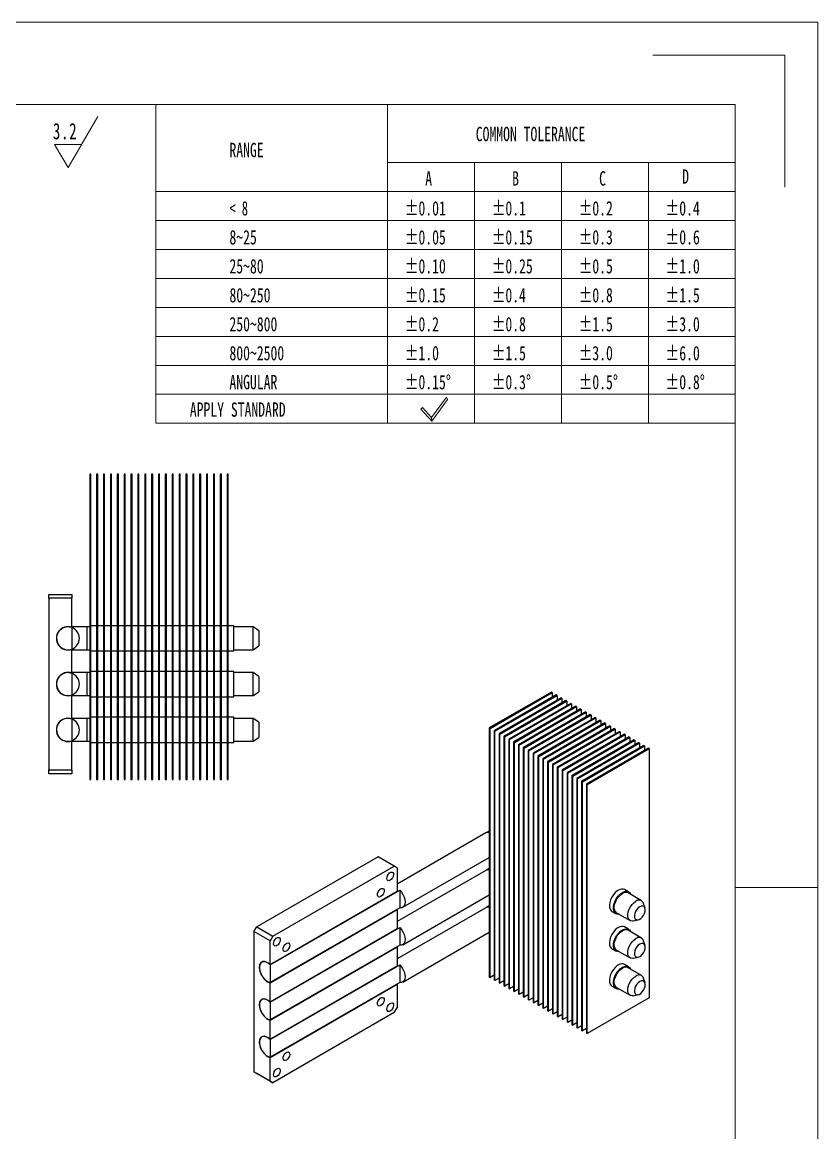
# Model space of a CAD drawing. Header units: millimetres. Extents: x 1360 to 2002, y 432 to 886.
# Drawn here: x 1793.5 to 2001.9, y 595 to 886.1 of the extents above; entities that cross this region are included whole.
import ezdxf

# ---------------------------------------------------------------- set-up
doc = ezdxf.new("R2010")
doc.units = ezdxf.units.MM
doc.layers.get('0').update_dxf_attribs({"lineweight": 18})
doc.layers.add('尺寸线层', color=3, linetype='Continuous', lineweight=18)
doc.styles.add('SLDTEXTSTYLE4', font='', dxfattribs={"width": 0.7})
doc.styles.add('SLDTEXTSTYLE5', font='', dxfattribs={"width": 0.633333})
doc.styles.add('标准', font='', dxfattribs={"width": 0.667})
doc.styles.get('SLDTEXTSTYLE4').set_extended_font_data('宋体')
doc.styles.get('SLDTEXTSTYLE5').set_extended_font_data('宋体')
doc.styles.get('标准').set_extended_font_data('宋体')

# ---------------------------------------------------------------- blocks, each defined once
blk = doc.blocks.new('*X19')
at = {"layer": '尺寸线层', "color": 0, "linetype": 'Continuous'}
for p, q in [((0, 0), (7.76, 13.44)), ((0, 0), (-3.53, 6.11)), ((-3.53, 6.11), (3.53, 6.11))]:
    blk.add_line(p, q, dxfattribs=at)
at = {"layer": '尺寸线层', "color": 0, "insert": (2.42, 9.53), "char_height": 4.277, "width": 9.4096, "attachment_point": 6, "line_spacing_factor": 1.15057, "style": '标准'}
blk.add_mtext('\\T1.1;3.2', dxfattribs=at)

msp = doc.modelspace()

# ---------------------------------------------------------------- linework, layer by layer
at = {"color": 7, "linetype": 'Continuous'}
for p, q in [((1360.265, 886.111), (2001.948, 886.111)), ((2001.948, 432.396), (2001.948, 886.111)), ((1958.737, 877.469), (1993.306, 877.469)), ((1993.306, 842.9), (1993.306, 877.469)), ((1381.871, 864.506), (1980.342, 864.506)), ((1980.342, 454.002), (1980.342, 864.506)), ((1980.342, 659.254), (2001.948, 659.254))]:
    msp.add_line(p, q, dxfattribs=at)
for p, q in [((1828.471, 864.506), (1828.471, 780.976)), ((1889.219, 864.506), (1889.219, 780.976)), ((1889.219, 849.318), (1980.342, 849.318)), ((1912, 849.318), (1912, 780.976)), ((1934.781, 849.318), (1934.781, 780.976)), ((1957.562, 849.318), (1957.562, 780.976)), ((1828.471, 841.725), (1980.342, 841.725)), ((1828.471, 834.131), (1980.342, 834.131)), ((1828.471, 826.538), (1980.342, 826.538)), ((1828.471, 818.944), (1980.342, 818.944)), ((1828.471, 811.351), (1980.342, 811.351)), ((1828.471, 803.757), (1980.342, 803.757)), ((1828.471, 796.163), (1980.342, 796.163)), ((1828.471, 788.57), (1980.342, 788.57)), ((1904.649, 787.786), (1900.74, 782.484)), ((1900.787, 781.524), (1904.956, 787.178)), ((1904.956, 787.178), (1904.649, 787.786)), ((1898.393, 785.091), (1897.941, 784.684)), ((1897.941, 784.684), (1900.787, 781.524)), ((1900.74, 782.484), (1898.393, 785.091)), ((1828.471, 780.976), (1980.342, 780.976)), ((1900.787, 781.524), (1900.74, 782.484)), ((1900.74, 782.484), (1900.787, 781.524))]:
    msp.add_line(p, q)
at = {"color": 7, "linetype": 'Continuous', "lineweight": 25}
for p, q in [((1811.477, 767.598), (1811.177, 767.598)), ((1811.177, 767.598), (1811.177, 687.598)), ((1811.477, 687.598), (1811.477, 767.598)), ((1813.277, 767.598), (1812.977, 767.598)), ((1812.977, 767.598), (1812.977, 687.598)), ((1813.277, 687.598), (1813.277, 767.598)), ((1814.777, 767.598), (1814.777, 687.598)), ((1815.077, 767.598), (1814.777, 767.598)), ((1815.077, 687.598), (1815.077, 767.598)), ((1816.877, 767.598), (1816.577, 767.598)), ((1816.577, 767.598), (1816.577, 687.598)), ((1816.877, 687.598), (1816.877, 767.598)), ((1818.677, 767.598), (1818.377, 767.598)), ((1818.377, 767.598), (1818.377, 687.598)), ((1818.677, 687.598), (1818.677, 767.598)), ((1820.477, 767.598), (1820.177, 767.598)), ((1820.177, 767.598), (1820.177, 687.598)), ((1820.477, 687.598), (1820.477, 767.598)), ((1822.277, 767.598), (1821.977, 767.598)), ((1821.977, 767.598), (1821.977, 687.598)), ((1822.277, 687.598), (1822.277, 767.598)), ((1823.777, 767.598), (1823.777, 687.598)), ((1824.077, 767.598), (1823.777, 767.598)), ((1824.077, 687.598), (1824.077, 767.598)), ((1825.877, 767.598), (1825.577, 767.598)), ((1825.577, 767.598), (1825.577, 687.598)), ((1825.877, 687.598), (1825.877, 767.598)), ((1827.377, 767.598), (1827.377, 687.598)), ((1827.677, 767.598), (1827.377, 767.598)), ((1827.677, 687.598), (1827.677, 767.598)), ((1829.477, 767.598), (1829.177, 767.598)), ((1829.177, 767.598), (1829.177, 687.598)), ((1829.477, 687.598), (1829.477, 767.598)), ((1831.277, 767.598), (1830.977, 767.598)), ((1830.977, 767.598), (1830.977, 687.598)), ((1831.277, 687.598), (1831.277, 767.598)), ((1833.077, 767.598), (1832.777, 767.598)), ((1832.777, 767.598), (1832.777, 687.598)), ((1833.077, 687.598), (1833.077, 767.598)), ((1834.877, 767.598), (1834.577, 767.598)), ((1834.577, 767.598), (1834.577, 687.598)), ((1834.877, 687.598), (1834.877, 767.598)), ((1836.377, 767.598), (1836.377, 687.598)), ((1836.677, 767.598), (1836.377, 767.598)), ((1836.677, 687.598), (1836.677, 767.598)), ((1838.477, 767.598), (1838.177, 767.598)), ((1838.177, 767.598), (1838.177, 687.598)), ((1838.477, 687.598), (1838.477, 767.598)), ((1840.277, 767.598), (1839.977, 767.598)), ((1839.977, 767.598), (1839.977, 687.598)), ((1840.277, 687.598), (1840.277, 767.598)), ((1842.077, 767.598), (1841.777, 767.598)), ((1841.777, 767.598), (1841.777, 687.598)), ((1842.077, 687.598), (1842.077, 767.598)), ((1843.577, 767.598), (1843.577, 687.598)), ((1843.877, 767.598), (1843.577, 767.598)), ((1843.877, 687.598), (1843.877, 767.598)), ((1845.677, 767.598), (1845.377, 767.598)), ((1845.377, 767.598), (1845.377, 687.598)), ((1845.677, 687.598), (1845.677, 767.598)), ((1847.177, 767.598), (1847.177, 687.598)), ((1847.477, 767.598), (1847.177, 767.598)), ((1847.477, 687.598), (1847.477, 767.598)), ((1800.477, 735.098), (1800.477, 736.098)), ((1800.477, 736.098), (1806.477, 736.098)), ((1800.477, 735.098), (1800.477, 690.098)), ((1806.477, 735.098), (1800.477, 735.098)), ((1806.477, 736.098), (1806.477, 735.098)), ((1806.477, 727.479), (1806.477, 735.098)), ((1812.977, 727.898), (1811.477, 727.898)), ((1814.777, 727.898), (1813.277, 727.898)), ((1816.577, 727.898), (1815.077, 727.898)), ((1818.377, 727.898), (1816.877, 727.898)), ((1820.177, 727.898), (1818.677, 727.898)), ((1821.977, 727.898), (1820.477, 727.898)), ((1823.777, 727.898), (1822.277, 727.898)), ((1825.577, 727.898), (1824.077, 727.898)), ((1827.377, 727.898), (1825.877, 727.898)), ((1829.177, 727.898), (1827.677, 727.898)), ((1830.977, 727.898), (1829.477, 727.898)), ((1832.777, 727.898), (1831.277, 727.898)), ((1834.577, 727.898), (1833.077, 727.898)), ((1836.377, 727.898), (1834.877, 727.898)), ((1838.177, 727.898), (1836.677, 727.898)), ((1839.977, 727.898), (1838.477, 727.898)), ((1841.777, 727.898), (1840.277, 727.898)), ((1843.577, 727.898), (1842.077, 727.898)), ((1845.377, 727.898), (1843.877, 727.898)), ((1847.177, 727.898), (1845.677, 727.898)), ((1848.977, 727.898), (1847.477, 727.898)), ((1848.977, 721.298), (1848.977, 727.898)), ((1806.027, 727.598), (1805.477, 727.598)), ((1810.477, 727.598), (1806.477, 727.598)), ((1806.477, 727.426), (1806.477, 721.769)), ((1811.177, 727.598), (1810.477, 727.598)), ((1853.977, 727.598), (1848.977, 727.598)), ((1855.477, 726.598), (1853.977, 727.598)), ((1853.977, 721.598), (1853.977, 727.598)), ((1855.477, 726.598), (1855.477, 722.598)), ((1853.977, 721.598), (1855.477, 722.598)), ((1805.477, 721.598), (1806.027, 721.598)), ((1806.477, 715.479), (1806.477, 721.716)), ((1806.477, 721.598), (1810.477, 721.598)), ((1810.477, 721.598), (1811.177, 721.598)), ((1811.477, 721.298), (1812.977, 721.298)), ((1813.277, 721.298), (1814.777, 721.298)), ((1815.077, 721.298), (1816.577, 721.298)), ((1816.877, 721.298), (1818.377, 721.298)), ((1818.677, 721.298), (1820.177, 721.298)), ((1820.477, 721.298), (1821.977, 721.298)), ((1822.277, 721.298), (1823.777, 721.298)), ((1824.077, 721.298), (1825.577, 721.298)), ((1825.877, 721.298), (1827.377, 721.298)), ((1827.677, 721.298), (1829.177, 721.298)), ((1829.477, 721.298), (1830.977, 721.298)), ((1831.277, 721.298), (1832.777, 721.298)), ((1833.077, 721.298), (1834.577, 721.298)), ((1834.877, 721.298), (1836.377, 721.298)), ((1836.677, 721.298), (1838.177, 721.298)), ((1838.477, 721.298), (1839.977, 721.298)), ((1840.277, 721.298), (1841.777, 721.298)), ((1842.077, 721.298), (1843.577, 721.298)), ((1843.877, 721.298), (1845.377, 721.298)), ((1845.677, 721.298), (1847.177, 721.298)), ((1847.477, 721.298), (1848.977, 721.298)), ((1848.977, 721.598), (1853.977, 721.598)), ((1806.027, 715.598), (1805.477, 715.598)), ((1810.477, 715.598), (1806.477, 715.598)), ((1806.477, 715.426), (1806.477, 709.769)), ((1811.177, 715.598), (1810.477, 715.598)), ((1812.977, 715.898), (1811.477, 715.898)), ((1814.777, 715.898), (1813.277, 715.898)), ((1816.577, 715.898), (1815.077, 715.898)), ((1818.377, 715.898), (1816.877, 715.898)), ((1820.177, 715.898), (1818.677, 715.898)), ((1821.977, 715.898), (1820.477, 715.898)), ((1823.777, 715.898), (1822.277, 715.898)), ((1825.577, 715.898), (1824.077, 715.898)), ((1827.377, 715.898), (1825.877, 715.898)), ((1829.177, 715.898), (1827.677, 715.898)), ((1830.977, 715.898), (1829.477, 715.898)), ((1832.777, 715.898), (1831.277, 715.898)), ((1834.577, 715.898), (1833.077, 715.898)), ((1836.377, 715.898), (1834.877, 715.898)), ((1838.177, 715.898), (1836.677, 715.898)), ((1839.977, 715.898), (1838.477, 715.898)), ((1841.777, 715.898), (1840.277, 715.898)), ((1843.577, 715.898), (1842.077, 715.898)), ((1845.377, 715.898), (1843.877, 715.898)), ((1847.177, 715.898), (1845.677, 715.898)), ((1848.977, 715.898), (1847.477, 715.898)), ((1848.977, 709.298), (1848.977, 715.898)), ((1853.977, 715.598), (1848.977, 715.598)), ((1855.477, 714.598), (1853.977, 715.598)), ((1853.977, 709.598), (1853.977, 715.598)), ((1855.477, 714.598), (1855.477, 710.598)), ((1853.977, 709.598), (1855.477, 710.598)), ((1932.14, 710.493), (1915.876, 701.104)), ((1916.088, 700.982), (1932.352, 710.371)), ((1932.352, 710.371), (1932.14, 710.493)), ((1932.352, 710.371), (1932.352, 709.146)), ((1805.477, 709.598), (1806.027, 709.598)), ((1806.477, 703.479), (1806.477, 709.716)), ((1806.477, 709.598), (1810.477, 709.598)), ((1810.477, 709.598), (1811.177, 709.598)), ((1811.477, 709.298), (1812.977, 709.298)), ((1813.277, 709.298), (1814.777, 709.298)), ((1815.077, 709.298), (1816.577, 709.298)), ((1816.877, 709.298), (1818.377, 709.298)), ((1818.677, 709.298), (1820.177, 709.298)), ((1820.477, 709.298), (1821.977, 709.298)), ((1822.277, 709.298), (1823.777, 709.298)), ((1824.077, 709.298), (1825.577, 709.298)), ((1825.877, 709.298), (1827.377, 709.298)), ((1827.677, 709.298), (1829.177, 709.298)), ((1829.477, 709.298), (1830.977, 709.298)), ((1831.277, 709.298), (1832.777, 709.298)), ((1833.077, 709.298), (1834.577, 709.298)), ((1834.877, 709.298), (1836.377, 709.298)), ((1836.677, 709.298), (1838.177, 709.298)), ((1838.477, 709.298), (1839.977, 709.298)), ((1840.277, 709.298), (1841.777, 709.298)), ((1842.077, 709.298), (1843.577, 709.298)), ((1843.877, 709.298), (1845.377, 709.298)), ((1845.677, 709.298), (1847.177, 709.298)), ((1847.477, 709.298), (1848.977, 709.298)), ((1848.977, 709.598), (1853.977, 709.598)), ((1933.413, 709.758), (1917.149, 700.37)), ((1917.361, 700.247), (1933.625, 709.636)), ((1934.685, 709.024), (1918.422, 699.635)), ((1918.634, 699.512), (1934.897, 708.901)), ((1935.958, 708.289), (1919.695, 698.9)), ((1919.907, 698.778), (1936.17, 708.166)), ((1937.231, 707.554), (1920.967, 698.165)), ((1933.625, 709.636), (1933.413, 709.758)), ((1933.625, 709.636), (1933.625, 708.411)), ((1934.897, 708.901), (1934.685, 709.024)), ((1934.897, 708.901), (1934.897, 707.676)), ((1936.17, 708.166), (1935.958, 708.289)), ((1936.17, 708.166), (1936.17, 706.942)), ((1937.443, 707.432), (1937.231, 707.554)), ((1921.18, 698.043), (1937.443, 707.432)), ((1938.504, 706.819), (1922.24, 697.431)), ((1922.452, 697.308), (1938.716, 706.697)), ((1939.776, 706.084), (1923.513, 696.696)), ((1923.725, 696.573), (1939.989, 705.962)), ((1941.049, 705.35), (1924.786, 695.961)), ((1924.998, 695.839), (1941.261, 705.227)), ((1942.322, 704.615), (1926.059, 695.226)), ((1937.443, 707.432), (1937.443, 706.207)), ((1938.716, 706.697), (1938.504, 706.819)), ((1938.716, 706.697), (1938.716, 705.472)), ((1939.989, 705.962), (1939.776, 706.084)), ((1939.989, 705.962), (1939.989, 704.737)), ((1941.261, 705.227), (1941.049, 705.35)), ((1941.261, 705.227), (1941.261, 704.003)), ((1942.534, 704.493), (1942.322, 704.615)), ((1806.027, 703.598), (1805.477, 703.598)), ((1810.477, 703.598), (1806.477, 703.598)), ((1806.477, 703.426), (1806.477, 697.769)), ((1811.177, 703.598), (1810.477, 703.598)), ((1812.977, 703.898), (1811.477, 703.898)), ((1814.777, 703.898), (1813.277, 703.898)), ((1816.577, 703.898), (1815.077, 703.898)), ((1818.377, 703.898), (1816.877, 703.898)), ((1820.177, 703.898), (1818.677, 703.898)), ((1821.977, 703.898), (1820.477, 703.898)), ((1823.777, 703.898), (1822.277, 703.898)), ((1825.577, 703.898), (1824.077, 703.898)), ((1827.377, 703.898), (1825.877, 703.898)), ((1829.177, 703.898), (1827.677, 703.898)), ((1830.977, 703.898), (1829.477, 703.898)), ((1832.777, 703.898), (1831.277, 703.898)), ((1834.577, 703.898), (1833.077, 703.898)), ((1836.377, 703.898), (1834.877, 703.898)), ((1838.177, 703.898), (1836.677, 703.898)), ((1839.977, 703.898), (1838.477, 703.898)), ((1841.777, 703.898), (1840.277, 703.898)), ((1843.577, 703.898), (1842.077, 703.898)), ((1845.377, 703.898), (1843.877, 703.898)), ((1847.177, 703.898), (1845.677, 703.898)), ((1848.977, 703.898), (1847.477, 703.898)), ((1848.977, 697.298), (1848.977, 703.898)), ((1853.977, 703.598), (1848.977, 703.598)), ((1855.477, 702.598), (1853.977, 703.598)), ((1853.977, 697.598), (1853.977, 703.598)), ((1855.477, 702.598), (1855.477, 698.598)), ((1926.271, 695.104), (1942.534, 704.493)), ((1943.595, 703.88), (1927.331, 694.492)), ((1927.544, 694.369), (1943.807, 703.758)), ((1944.868, 703.145), (1928.604, 693.757)), ((1928.816, 693.634), (1945.08, 703.023)), ((1946.14, 702.411), (1929.877, 693.022)), ((1930.089, 692.9), (1946.353, 702.288)), ((1947.413, 701.676), (1931.15, 692.287)), ((1942.534, 704.493), (1942.534, 703.268)), ((1943.807, 703.758), (1943.595, 703.88)), ((1943.807, 703.758), (1943.807, 702.533)), ((1945.08, 703.023), (1944.868, 703.145)), ((1945.08, 703.023), (1945.08, 701.798)), ((1946.353, 702.288), (1946.14, 702.411)), ((1946.353, 702.288), (1946.353, 701.064)), ((1947.625, 701.553), (1947.413, 701.676)), ((1916.088, 700.982), (1915.876, 701.104)), ((1915.876, 701.104), (1915.876, 635.781)), ((1916.088, 635.659), (1916.088, 700.982)), ((1917.361, 700.247), (1917.149, 700.37)), ((1917.149, 700.37), (1917.149, 635.046)), ((1917.361, 634.924), (1917.361, 700.247)), ((1918.634, 699.512), (1918.422, 699.635)), ((1918.422, 699.635), (1918.422, 634.312)), ((1918.634, 634.189), (1918.634, 699.512)), ((1919.907, 698.778), (1919.695, 698.9)), ((1919.695, 698.9), (1919.695, 633.577)), ((1919.907, 633.454), (1919.907, 698.778)), ((1931.362, 692.165), (1947.625, 701.553)), ((1948.686, 700.941), (1932.423, 691.552)), ((1932.635, 691.43), (1948.898, 700.819)), ((1949.959, 700.206), (1933.695, 690.818)), ((1933.908, 690.695), (1950.171, 700.084)), ((1951.232, 699.472), (1934.968, 690.083)), ((1935.18, 689.96), (1951.444, 699.349)), ((1952.504, 698.737), (1936.241, 689.348)), ((1947.625, 701.553), (1947.625, 700.329)), ((1948.898, 700.819), (1948.686, 700.941)), ((1948.898, 700.819), (1948.898, 699.594)), ((1950.171, 700.084), (1949.959, 700.206)), ((1950.171, 700.084), (1950.171, 698.859)), ((1951.444, 699.349), (1951.232, 699.472)), ((1951.444, 699.349), (1951.444, 698.125)), ((1952.717, 698.614), (1952.504, 698.737)), ((1805.477, 697.598), (1806.027, 697.598)), ((1806.477, 690.098), (1806.477, 697.716)), ((1806.477, 697.598), (1810.477, 697.598)), ((1810.477, 697.598), (1811.177, 697.598)), ((1811.477, 697.298), (1812.977, 697.298)), ((1813.277, 697.298), (1814.777, 697.298)), ((1815.077, 697.298), (1816.577, 697.298)), ((1816.877, 697.298), (1818.377, 697.298)), ((1818.677, 697.298), (1820.177, 697.298)), ((1820.477, 697.298), (1821.977, 697.298)), ((1822.277, 697.298), (1823.777, 697.298)), ((1824.077, 697.298), (1825.577, 697.298)), ((1825.877, 697.298), (1827.377, 697.298)), ((1827.677, 697.298), (1829.177, 697.298)), ((1829.477, 697.298), (1830.977, 697.298)), ((1831.277, 697.298), (1832.777, 697.298)), ((1833.077, 697.298), (1834.577, 697.298)), ((1834.877, 697.298), (1836.377, 697.298)), ((1836.677, 697.298), (1838.177, 697.298)), ((1838.477, 697.298), (1839.977, 697.298)), ((1840.277, 697.298), (1841.777, 697.298)), ((1842.077, 697.298), (1843.577, 697.298)), ((1843.877, 697.298), (1845.377, 697.298)), ((1845.677, 697.298), (1847.177, 697.298)), ((1847.477, 697.298), (1848.977, 697.298)), ((1848.977, 697.598), (1853.977, 697.598)), ((1853.977, 697.598), (1855.477, 698.598)), ((1921.18, 698.043), (1920.967, 698.165)), ((1920.967, 698.165), (1920.967, 632.842)), ((1921.18, 632.72), (1921.18, 698.043)), ((1922.452, 697.308), (1922.24, 697.431)), ((1922.24, 697.431), (1922.24, 632.107)), ((1922.452, 631.985), (1922.452, 697.308)), ((1923.725, 696.573), (1923.513, 696.696)), ((1923.513, 696.696), (1923.513, 631.373)), ((1923.725, 631.25), (1923.725, 696.573)), ((1924.998, 695.839), (1924.786, 695.961)), ((1924.786, 695.961), (1924.786, 630.638)), ((1924.998, 630.515), (1924.998, 695.839)), ((1936.453, 689.226), (1952.717, 698.614)), ((1953.777, 698.002), (1937.514, 688.613)), ((1937.726, 688.491), (1953.989, 697.88)), ((1955.05, 697.267), (1938.787, 687.879)), ((1938.999, 687.756), (1955.262, 697.145)), ((1956.323, 696.533), (1940.059, 687.144)), ((1940.271, 687.021), (1956.535, 696.41)), ((1952.717, 698.614), (1952.717, 697.39)), ((1953.989, 697.88), (1953.777, 698.002)), ((1953.989, 697.88), (1953.989, 696.655)), ((1955.262, 697.145), (1955.05, 697.267)), ((1955.262, 697.145), (1955.262, 695.92)), ((1956.535, 696.41), (1956.323, 696.533)), ((1956.535, 696.41), (1956.535, 695.185)), ((1926.271, 695.104), (1926.059, 695.226)), ((1926.059, 695.226), (1926.059, 629.903)), ((1926.271, 629.781), (1926.271, 695.104)), ((1927.544, 694.369), (1927.331, 694.492)), ((1927.331, 694.492), (1927.331, 629.168)), ((1927.544, 629.046), (1927.544, 694.369)), ((1928.816, 693.634), (1928.604, 693.757)), ((1928.604, 693.757), (1928.604, 628.433)), ((1928.816, 628.311), (1928.816, 693.634)), ((1930.089, 692.9), (1929.877, 693.022)), ((1929.877, 693.022), (1929.877, 627.699)), ((1930.089, 627.576), (1930.089, 692.9)), ((1957.596, 695.798), (1941.332, 686.409)), ((1941.544, 686.287), (1957.808, 695.675)), ((1957.808, 695.675), (1957.596, 695.798)), ((1957.808, 695.675), (1957.808, 630.352)), ((1800.477, 690.098), (1806.477, 690.098)), ((1800.477, 689.098), (1800.477, 690.098)), ((1806.477, 690.098), (1806.477, 689.098)), ((1931.362, 692.165), (1931.15, 692.287)), ((1931.15, 692.287), (1931.15, 626.964)), ((1931.362, 626.841), (1931.362, 692.165)), ((1932.635, 691.43), (1932.423, 691.552)), ((1932.423, 691.552), (1932.423, 626.229)), ((1932.635, 626.107), (1932.635, 691.43)), ((1933.908, 690.695), (1933.695, 690.818)), ((1933.695, 690.818), (1933.695, 625.494)), ((1933.908, 625.372), (1933.908, 690.695)), ((1935.18, 689.96), (1934.968, 690.083)), ((1934.968, 690.083), (1934.968, 624.76)), ((1806.477, 689.098), (1800.477, 689.098)), ((1811.177, 687.598), (1811.477, 687.598)), ((1812.977, 687.598), (1813.277, 687.598)), ((1814.777, 687.598), (1815.077, 687.598)), ((1816.577, 687.598), (1816.877, 687.598)), ((1818.377, 687.598), (1818.677, 687.598)), ((1820.177, 687.598), (1820.477, 687.598)), ((1821.977, 687.598), (1822.277, 687.598)), ((1823.777, 687.598), (1824.077, 687.598)), ((1825.577, 687.598), (1825.877, 687.598)), ((1827.377, 687.598), (1827.677, 687.598)), ((1829.177, 687.598), (1829.477, 687.598)), ((1830.977, 687.598), (1831.277, 687.598)), ((1832.777, 687.598), (1833.077, 687.598)), ((1834.577, 687.598), (1834.877, 687.598)), ((1836.377, 687.598), (1836.677, 687.598)), ((1838.177, 687.598), (1838.477, 687.598)), ((1839.977, 687.598), (1840.277, 687.598)), ((1841.777, 687.598), (1842.077, 687.598)), ((1843.577, 687.598), (1843.877, 687.598)), ((1845.377, 687.598), (1845.677, 687.598)), ((1847.177, 687.598), (1847.477, 687.598)), ((1935.18, 624.637), (1935.18, 689.96)), ((1936.453, 689.226), (1936.241, 689.348)), ((1936.241, 689.348), (1936.241, 624.025)), ((1936.453, 623.902), (1936.453, 689.226)), ((1937.726, 688.491), (1937.514, 688.613)), ((1937.514, 688.613), (1937.514, 623.29)), ((1937.726, 623.168), (1937.726, 688.491)), ((1938.999, 687.756), (1938.787, 687.879)), ((1938.787, 687.879), (1938.787, 622.555)), ((1938.999, 622.433), (1938.999, 687.756)), ((1940.271, 687.021), (1940.059, 687.144)), ((1940.059, 687.144), (1940.059, 621.821)), ((1940.271, 621.698), (1940.271, 687.021)), ((1941.544, 686.287), (1941.332, 686.409)), ((1941.332, 686.409), (1941.332, 621.086)), ((1941.544, 620.963), (1941.544, 686.287)), ((1914.942, 673.571), (1891.693, 660.15)), ((1886.743, 667.301), (1854.924, 648.932)), ((1890.986, 664.852), (1886.743, 667.301)), ((1893.193, 654.088), (1915.876, 667.183)), ((1859.166, 646.483), (1890.986, 664.852)), ((1891.693, 664.443), (1890.986, 664.852)), ((1891.693, 664.443), (1891.693, 658.222)), ((1914.942, 663.773), (1891.693, 650.352)), ((1858.459, 638.994), (1892.4, 658.587)), ((1891.693, 658.222), (1858.459, 639.037)), ((1892.4, 658.587), (1892.4, 653.968)), ((1952.387, 658.115), (1951.326, 658.728)), ((1893.193, 644.289), (1915.876, 657.384)), ((1955.772, 655.815), (1952.237, 657.856)), ((1956.686, 653.859), (1956.302, 655.099)), ((1892.4, 653.968), (1858.459, 634.375)), ((1858.459, 634.331), (1891.693, 653.517)), ((1891.693, 653.517), (1891.637, 653.528)), ((1914.942, 653.974), (1891.693, 640.553)), ((1891.693, 653.517), (1891.693, 648.424)), ((1948.026, 653.012), (1949.087, 652.399)), ((1949.237, 652.659), (1952.772, 650.618)), ((1953.657, 650.517), (1954.923, 650.804)), ((1854.217, 647.707), (1854.924, 648.932)), ((1858.459, 645.258), (1854.217, 647.707)), ((1854.217, 647.707), (1854.217, 610.963)), ((1854.924, 648.932), (1859.166, 646.483)), ((1858.459, 629.195), (1892.4, 648.789)), ((1891.693, 648.424), (1858.459, 629.238)), ((1859.166, 646.483), (1858.459, 645.258)), ((1892.4, 648.789), (1892.4, 644.17)), ((1893.193, 634.491), (1915.876, 647.586)), ((1952.387, 648.317), (1951.326, 648.929)), ((1955.772, 646.016), (1952.237, 648.057)), ((1858.459, 639.037), (1858.459, 645.258)), ((1892.4, 644.17), (1858.459, 624.576)), ((1858.459, 624.533), (1891.693, 643.718)), ((1891.693, 643.718), (1891.637, 643.729)), ((1891.693, 643.718), (1891.693, 638.626)), ((1956.686, 644.061), (1956.302, 645.301)), ((1948.026, 643.213), (1949.087, 642.601)), ((1949.237, 642.861), (1952.772, 640.82)), ((1953.657, 640.718), (1954.923, 641.006)), ((1856.527, 639.849), (1856.252, 639.69)), ((1858.459, 638.994), (1858.459, 634.375)), ((1858.459, 619.397), (1892.4, 638.99)), ((1891.693, 638.626), (1858.459, 619.44)), ((1892.4, 638.99), (1892.4, 634.371)), ((1952.387, 638.518), (1951.326, 639.131)), ((1955.772, 636.218), (1952.237, 638.259)), ((1915.876, 635.781), (1916.088, 635.659)), ((1917.149, 636.271), (1916.088, 635.659)), ((1917.149, 635.046), (1917.361, 634.924)), ((1918.422, 635.536), (1917.361, 634.924)), ((1919.695, 634.801), (1918.634, 634.189)), ((1956.686, 634.262), (1956.302, 635.502)), ((1892.4, 634.371), (1858.459, 614.778)), ((1858.459, 629.238), (1858.459, 634.331)), ((1858.459, 614.734), (1891.693, 633.92)), ((1891.693, 633.92), (1891.637, 633.931)), ((1891.693, 633.92), (1891.693, 627.699)), ((1918.422, 634.312), (1918.634, 634.189)), ((1919.695, 633.577), (1919.907, 633.454)), ((1920.967, 634.067), (1919.907, 633.454)), ((1920.967, 632.842), (1921.18, 632.72)), ((1922.24, 633.332), (1921.18, 632.72)), ((1922.24, 632.107), (1922.452, 631.985)), ((1923.513, 632.597), (1922.452, 631.985)), ((1924.786, 631.862), (1923.725, 631.25)), ((1948.026, 633.415), (1949.087, 632.802)), ((1949.237, 633.062), (1952.772, 631.021)), ((1856.527, 630.051), (1856.252, 629.892)), ((1858.459, 629.195), (1858.459, 624.576)), ((1923.513, 631.373), (1923.725, 631.25)), ((1924.786, 630.638), (1924.998, 630.515)), ((1926.059, 631.128), (1924.998, 630.515)), ((1926.059, 629.903), (1926.271, 629.781)), ((1927.331, 630.393), (1926.271, 629.781)), ((1927.331, 629.168), (1927.544, 629.046)), ((1928.604, 629.658), (1927.544, 629.046)), ((1929.877, 628.923), (1928.816, 628.311)), ((1957.808, 630.352), (1941.544, 620.963)), ((1953.657, 630.92), (1954.923, 631.207)), ((1890.986, 626.474), (1859.166, 608.105)), ((1890.986, 626.474), (1891.693, 627.699)), ((1928.604, 628.433), (1928.816, 628.311)), ((1929.877, 627.699), (1930.089, 627.576)), ((1931.15, 628.189), (1930.089, 627.576)), ((1931.15, 626.964), (1931.362, 626.841)), ((1932.423, 627.454), (1931.362, 626.841)), ((1932.423, 626.229), (1932.635, 626.107)), ((1933.695, 626.719), (1932.635, 626.107)), ((1934.968, 625.984), (1933.908, 625.372)), ((1858.459, 619.44), (1858.459, 624.533)), ((1933.695, 625.494), (1933.908, 625.372)), ((1934.968, 624.76), (1935.18, 624.637)), ((1936.241, 625.249), (1935.18, 624.637)), ((1936.241, 624.025), (1936.453, 623.902)), ((1937.514, 624.515), (1936.453, 623.902)), ((1937.514, 623.29), (1937.726, 623.168)), ((1938.787, 623.78), (1937.726, 623.168)), ((1940.059, 623.045), (1938.999, 622.433)), ((1856.527, 620.252), (1856.252, 620.093)), ((1938.787, 622.555), (1938.999, 622.433)), ((1940.059, 621.821), (1940.271, 621.698)), ((1941.332, 622.31), (1940.271, 621.698)), ((1941.332, 621.086), (1941.544, 620.963)), ((1858.459, 619.397), (1858.459, 614.778)), ((1858.459, 608.513), (1858.459, 614.734)), ((1854.217, 610.963), (1858.459, 608.513)), ((1854.924, 610.554), (1854.217, 610.963)), ((1859.166, 608.105), (1854.924, 610.554)), ((1858.459, 608.513), (1859.166, 608.105))]:
    msp.add_line(p, q, dxfattribs=at)
at = {"color": 8, "linetype": 'Continuous', "lineweight": 25}
for p, q in [((1810.477, 721.598), (1810.477, 727.598)), ((1810.477, 709.598), (1810.477, 715.598)), ((1810.477, 697.598), (1810.477, 703.598))]:
    msp.add_line(p, q, dxfattribs=at)
at = {"color": 7, "linetype": 'Continuous', "lineweight": 25}
for points in [[(1889.925, 661.177), (1889.606, 661.062), (1889.33, 661.1), (1889.134, 661.286), (1889.045, 661.596), (1889.075, 661.987), (1889.22, 662.406), (1889.46, 662.797), (1889.763, 663.108), (1890.088, 663.295), (1890.391, 663.334), (1890.631, 663.22), (1890.776, 662.968), (1890.806, 662.612), (1890.717, 662.2), (1890.521, 661.788), (1890.245, 661.431), (1889.925, 661.177)], [(1887.451, 656.891), (1887.131, 656.775), (1886.855, 656.813), (1886.659, 657), (1886.57, 657.309), (1886.6, 657.7), (1886.745, 658.119), (1886.985, 658.511), (1887.288, 658.821), (1887.613, 659.009), (1887.916, 659.048), (1888.156, 658.934), (1888.301, 658.682), (1888.331, 658.325), (1888.242, 657.913), (1888.046, 657.501), (1887.77, 657.144), (1887.451, 656.891)], [(1892.4, 658.587), (1892.866, 658.05), (1893.262, 657.43), (1893.563, 656.765), (1893.751, 656.095), (1893.815, 655.461), (1893.751, 654.901), (1893.563, 654.449), (1893.262, 654.131), (1892.866, 653.968), (1892.4, 653.968)], [(1951.326, 658.728), (1950.958, 658.861), (1950.474, 658.863), (1949.947, 658.702), (1949.405, 658.39), (1948.878, 657.941), (1948.394, 657.381), (1947.979, 656.739), (1947.655, 656.05), (1947.441, 655.352), (1947.346, 654.682), (1947.378, 654.075), (1947.533, 653.566), (1947.804, 653.18), (1948.026, 653.012)], [(1950.737, 657.952), (1951.275, 658.19), (1951.784, 658.27), (1952.237, 658.187), (1952.608, 657.947), (1952.879, 657.562), (1952.924, 657.459)], [(1949.924, 652.262), (1949.454, 652.266), (1949.039, 652.428), (1948.716, 652.743), (1948.501, 653.194), (1948.407, 653.756), (1948.439, 654.399), (1948.594, 655.088), (1948.865, 655.786), (1949.237, 656.456), (1949.689, 657.061), (1950.199, 657.569), (1950.737, 657.952)], [(1949.237, 652.659), (1948.991, 652.858), (1948.753, 653.244), (1948.631, 653.746), (1948.631, 654.337), (1948.753, 654.981), (1948.991, 655.641), (1949.33, 656.279), (1949.751, 656.857), (1950.229, 657.343), (1950.737, 657.707)], [(1953.657, 650.517), (1953.286, 650.478), (1952.865, 650.571), (1952.526, 650.817), (1952.289, 651.203), (1952.166, 651.705), (1952.166, 652.296), (1952.289, 652.94), (1952.526, 653.6), (1952.865, 654.238), (1953.286, 654.816), (1953.765, 655.302), (1954.272, 655.666)], [(1955.333, 654.237), (1954.916, 653.924), (1954.536, 653.493), (1954.227, 652.984), (1954.016, 652.441), (1953.923, 651.912), (1953.954, 651.445), (1954.108, 651.08), (1954.371, 650.852), (1954.719, 650.778), (1955.122, 650.868), (1955.544, 651.111), (1955.946, 651.487), (1956.295, 651.962), (1956.558, 652.495), (1956.712, 653.037), (1956.743, 653.54), (1956.649, 653.961), (1956.439, 654.261), (1956.13, 654.413), (1955.75, 654.405), (1955.333, 654.237)], [(1892.4, 648.789), (1892.866, 648.251), (1893.262, 647.631), (1893.563, 646.966), (1893.751, 646.297), (1893.815, 645.663), (1893.751, 645.103), (1893.563, 644.65), (1893.262, 644.333), (1892.866, 644.169), (1892.4, 644.17)], [(1951.326, 648.929), (1950.958, 649.063), (1950.474, 649.064), (1949.947, 648.904), (1949.405, 648.591), (1948.878, 648.143), (1948.394, 647.582), (1947.979, 646.941), (1947.655, 646.252), (1947.441, 645.554), (1947.346, 644.883), (1947.378, 644.277), (1947.533, 643.767), (1947.804, 643.382), (1948.026, 643.213)], [(1949.924, 642.464), (1949.454, 642.467), (1949.039, 642.63), (1948.716, 642.945), (1948.501, 643.396), (1948.407, 643.957), (1948.439, 644.6), (1948.594, 645.289), (1948.865, 645.987), (1949.237, 646.657), (1949.689, 647.262), (1950.199, 647.77), (1950.737, 648.153)], [(1949.237, 642.861), (1948.991, 643.06), (1948.753, 643.445), (1948.631, 643.948), (1948.631, 644.538), (1948.753, 645.183), (1948.991, 645.843), (1949.33, 646.48), (1949.751, 647.059), (1950.229, 647.544), (1950.737, 647.909)], [(1950.737, 648.153), (1951.275, 648.392), (1951.784, 648.471), (1952.237, 648.389), (1952.608, 648.149), (1952.879, 647.763), (1952.924, 647.66)], [(1860.227, 644.033), (1859.908, 643.917), (1859.632, 643.955), (1859.436, 644.142), (1859.347, 644.451), (1859.377, 644.842), (1859.522, 645.261), (1859.762, 645.653), (1860.065, 645.963), (1860.389, 646.151), (1860.692, 646.19), (1860.932, 646.076), (1861.077, 645.824), (1861.107, 645.467), (1861.018, 645.055), (1860.822, 644.643), (1860.546, 644.286), (1860.227, 644.033)], [(1862.702, 642.604), (1862.383, 642.488), (1862.106, 642.526), (1861.911, 642.713), (1861.822, 643.022), (1861.852, 643.413), (1861.997, 643.832), (1862.237, 644.223), (1862.539, 644.534), (1862.864, 644.721), (1863.167, 644.761), (1863.407, 644.647), (1863.552, 644.394), (1863.582, 644.038), (1863.493, 643.626), (1863.297, 643.214), (1863.021, 642.857), (1862.702, 642.604)], [(1953.657, 640.718), (1953.286, 640.68), (1952.865, 640.772), (1952.526, 641.018), (1952.289, 641.404), (1952.166, 641.907), (1952.166, 642.497), (1952.289, 643.141), (1952.526, 643.802), (1952.865, 644.439), (1953.286, 645.018), (1953.765, 645.503), (1954.272, 645.868)], [(1955.333, 644.439), (1954.916, 644.125), (1954.536, 643.695), (1954.227, 643.185), (1954.016, 642.642), (1953.923, 642.113), (1953.954, 641.646), (1954.108, 641.282), (1954.371, 641.053), (1954.719, 640.98), (1955.122, 641.069), (1955.544, 641.312), (1955.946, 641.688), (1956.295, 642.164), (1956.558, 642.696), (1956.712, 643.238), (1956.743, 643.742), (1956.649, 644.162), (1956.439, 644.462), (1956.13, 644.615), (1955.75, 644.607), (1955.333, 644.439)], [(1858.459, 639.037), (1857.959, 639.452), (1857.447, 639.734), (1856.952, 639.867), (1856.502, 639.843), (1856.123, 639.664), (1855.835, 639.34), (1855.656, 638.89), (1855.595, 638.337), (1855.656, 637.715), (1855.835, 637.057), (1856.123, 636.401), (1856.502, 635.785), (1856.952, 635.242), (1857.447, 634.803), (1857.959, 634.494), (1858.459, 634.331)], [(1857.752, 639.542), (1857.23, 639.768), (1856.74, 639.829), (1856.312, 639.722), (1855.973, 639.454), (1855.743, 639.04), (1855.637, 638.506), (1855.661, 637.885), (1855.814, 637.215), (1856.086, 636.538), (1856.46, 635.895), (1856.914, 635.326), (1857.419, 634.865), (1857.945, 634.541), (1858.459, 634.375)], [(1892.4, 638.99), (1892.866, 638.453), (1893.262, 637.833), (1893.563, 637.168), (1893.751, 636.498), (1893.815, 635.865), (1893.751, 635.304), (1893.563, 634.852), (1893.262, 634.534), (1892.866, 634.371), (1892.4, 634.371)], [(1951.326, 639.131), (1950.958, 639.264), (1950.474, 639.266), (1949.947, 639.105), (1949.405, 638.793), (1948.878, 638.344), (1948.394, 637.784), (1947.979, 637.142), (1947.655, 636.453), (1947.441, 635.755), (1947.346, 635.085), (1947.378, 634.478), (1947.533, 633.969), (1947.804, 633.583), (1948.026, 633.415)], [(1949.924, 632.665), (1949.454, 632.669), (1949.039, 632.831), (1948.716, 633.147), (1948.501, 633.597), (1948.407, 634.159), (1948.439, 634.802), (1948.594, 635.491), (1948.865, 636.189), (1949.237, 636.859), (1949.689, 637.464), (1950.199, 637.972), (1950.737, 638.355)], [(1949.237, 633.062), (1948.991, 633.261), (1948.753, 633.647), (1948.631, 634.149), (1948.631, 634.74), (1948.753, 635.384), (1948.991, 636.044), (1949.33, 636.682), (1949.751, 637.26), (1950.229, 637.746), (1950.737, 638.11)], [(1950.737, 638.355), (1951.275, 638.593), (1951.784, 638.673), (1952.237, 638.59), (1952.608, 638.35), (1952.879, 637.965), (1952.924, 637.862)], [(1953.657, 630.92), (1953.286, 630.881), (1952.865, 630.974), (1952.526, 631.22), (1952.289, 631.606), (1952.166, 632.108), (1952.166, 632.699), (1952.289, 633.343), (1952.526, 634.003), (1952.865, 634.641), (1953.286, 635.219), (1953.765, 635.705), (1954.272, 636.069)], [(1955.333, 634.64), (1954.916, 634.327), (1954.536, 633.896), (1954.227, 633.387), (1954.016, 632.844), (1953.923, 632.315), (1953.954, 631.848), (1954.108, 631.484), (1954.371, 631.255), (1954.719, 631.182), (1955.122, 631.271), (1955.544, 631.514), (1955.946, 631.89), (1956.295, 632.365), (1956.558, 632.898), (1956.712, 633.44), (1956.743, 633.943), (1956.649, 634.364), (1956.439, 634.664), (1956.13, 634.816), (1955.75, 634.808), (1955.333, 634.64)], [(1858.459, 629.238), (1857.959, 629.654), (1857.447, 629.936), (1856.952, 630.068), (1856.502, 630.045), (1856.123, 629.866), (1855.835, 629.542), (1855.656, 629.091), (1855.595, 628.539), (1855.656, 627.916), (1855.835, 627.259), (1856.123, 626.603), (1856.502, 625.986), (1856.952, 625.443), (1857.447, 625.005), (1857.959, 624.696), (1858.459, 624.533)], [(1857.752, 629.743), (1857.23, 629.969), (1856.74, 630.031), (1856.312, 629.924), (1855.973, 629.655), (1855.743, 629.241), (1855.637, 628.707), (1855.661, 628.087), (1855.814, 627.417), (1856.086, 626.74), (1856.46, 626.097), (1856.914, 625.527), (1857.419, 625.067), (1857.945, 624.743), (1858.459, 624.576)], [(1887.451, 628.312), (1887.131, 628.196), (1886.855, 628.234), (1886.659, 628.421), (1886.57, 628.73), (1886.6, 629.121), (1886.745, 629.54), (1886.985, 629.932), (1887.288, 630.242), (1887.613, 630.43), (1887.916, 630.469), (1888.156, 630.355), (1888.301, 630.103), (1888.331, 629.746), (1888.242, 629.334), (1888.046, 628.922), (1887.77, 628.565), (1887.451, 628.312)], [(1889.925, 626.883), (1889.606, 626.767), (1889.33, 626.805), (1889.134, 626.992), (1889.045, 627.301), (1889.075, 627.692), (1889.22, 628.111), (1889.46, 628.503), (1889.763, 628.813), (1890.088, 629), (1890.391, 629.04), (1890.631, 628.926), (1890.776, 628.673), (1890.806, 628.317), (1890.717, 627.905), (1890.521, 627.493), (1890.245, 627.136), (1889.925, 626.883)], [(1858.459, 619.44), (1857.959, 619.855), (1857.447, 620.137), (1856.952, 620.27), (1856.502, 620.246), (1856.123, 620.067), (1855.835, 619.743), (1855.656, 619.293), (1855.595, 618.74), (1855.656, 618.118), (1855.835, 617.46), (1856.123, 616.804), (1856.502, 616.188), (1856.952, 615.645), (1857.447, 615.206), (1857.959, 614.897), (1858.459, 614.734)], [(1857.752, 619.945), (1857.23, 620.171), (1856.74, 620.232), (1856.312, 620.125), (1855.973, 619.857), (1855.743, 619.443), (1855.637, 618.909), (1855.661, 618.288), (1855.814, 617.619), (1856.086, 616.941), (1856.46, 616.298), (1856.914, 615.729), (1857.419, 615.268), (1857.945, 614.944), (1858.459, 614.778)], [(1862.702, 614.025), (1862.383, 613.909), (1862.106, 613.947), (1861.911, 614.134), (1861.822, 614.443), (1861.852, 614.834), (1861.997, 615.253), (1862.237, 615.645), (1862.539, 615.955), (1862.864, 616.142), (1863.167, 616.182), (1863.407, 616.068), (1863.552, 615.815), (1863.582, 615.459), (1863.493, 615.047), (1863.297, 614.635), (1863.021, 614.278), (1862.702, 614.025)], [(1860.227, 609.738), (1859.908, 609.623), (1859.632, 609.661), (1859.436, 609.847), (1859.347, 610.157), (1859.377, 610.547), (1859.522, 610.967), (1859.762, 611.358), (1860.065, 611.668), (1860.389, 611.856), (1860.692, 611.895), (1860.932, 611.781), (1861.077, 611.529), (1861.107, 611.173), (1861.018, 610.761), (1860.822, 610.348), (1860.546, 609.991), (1860.227, 609.738)]]:
    msp.add_lwpolyline(points, dxfattribs=at)
for centre, radius, start, end in [((1805.477, 724.598), 3.05, 70.86053, 289.13947), ((1805.477, 724.598), 3, 90, 289.47122), ((1805.477, 724.598), 3, 70.52878, 90), ((1805.477, 724.598), 3, 289.47122, 70.52878), ((1805.477, 712.598), 3.05, 70.86053, 289.13947), ((1805.477, 712.598), 3, 90, 289.47122), ((1805.477, 712.598), 3, 70.52878, 90), ((1805.477, 712.598), 3, 289.47122, 70.52878), ((1805.477, 700.598), 3.05, 70.86053, 289.13947), ((1805.477, 700.598), 3, 90, 289.47122), ((1805.477, 700.598), 3, 70.52878, 90), ((1805.477, 700.598), 3, 289.47122, 70.52878), ((1951.609, 656.543), 1.455, 64.45706, 126.8534), ((1955.094, 654.691), 1.275, 18.661, 130.14835), ((1951.609, 646.744), 1.455, 64.45706, 126.8534), ((1955.094, 644.893), 1.275, 18.661, 130.14835), ((1855.95, 636.487), 3.547, 44.96311, 59.4559), ((1951.609, 636.946), 1.455, 64.45706, 126.8534), ((1955.094, 635.094), 1.275, 18.661, 130.14835), ((1855.95, 626.689), 3.547, 44.96311, 59.4559), ((1855.95, 616.89), 3.547, 44.96311, 59.4559)]:
    msp.add_arc(centre, radius, start, end, dxfattribs=at)
at = {"color": 8, "linetype": 'Continuous', "lineweight": 25}
for centre in [(1915.514, 672.52), (1915.514, 662.722), (1915.514, 652.923)]:
    msp.add_arc(centre, 1.196, 72.37232, 118.55267, dxfattribs=at)
at = {"color": 7, "linetype": 'Continuous', "lineweight": 25}
for points, knots in [([(1915.876, 674.023), (1915.63, 673.917), (1915.308, 673.78), (1915.011, 673.611), (1914.942, 673.571)], [0, 0, 0, 0, 8044.7901078, 10483.0601484, 10483.0601484, 10483.0601484, 10483.0601484]), ([(1915.876, 664.225), (1915.63, 664.119), (1915.308, 663.981), (1915.011, 663.812), (1914.942, 663.773)], [0, 0, 0, 0, 8053.1296441, 10493.9272885, 10493.9272885, 10493.9272885, 10493.9272885]), ([(1915.876, 654.426), (1915.63, 654.321), (1915.308, 654.183), (1915.011, 654.014), (1914.942, 653.974)], [0, 0, 0, 0, 8061.7392781, 10505.1463892, 10505.1463892, 10505.1463892, 10505.1463892])]:
    msp.add_open_spline(points, degree=3, knots=knots, dxfattribs=at)

# ---------------------------------------------------------------- texts
at = {"attachment_point": 1}
for s, insert, char_height, width, style in [('COMMON TOLERANCE', (1912.329, 858.689), 3.76606, 123.98508, 'SLDTEXTSTYLE4'), ('RANGE', (1847.786, 854.495), 3.7661, 36.98911, 'SLDTEXTSTYLE4'), ('D', (1966.416, 847.555), 3.766, 5.35421, 'SLDTEXTSTYLE4'), ('A', (1899.083, 847.044), 3.766, 5.4412, 'SLDTEXTSTYLE4'), ('B', (1921.864, 847.044), 3.766, 5.35421, 'SLDTEXTSTYLE4'), ('C', (1944.644, 847.044), 3.766, 5.41748, 'SLDTEXTSTYLE4'), ('< 8', (1847.786, 839.214), 3.7661, 18.07483, 'SLDTEXTSTYLE5'), ('%%P0.01', (1893.725, 839.214), 3.7661, 26.36769, 'SLDTEXTSTYLE4'), ('%%P0.1', (1916.505, 839.214), 3.7661, 19.77181, 'SLDTEXTSTYLE4'), ('%%P0.2', (1939.286, 839.214), 3.7661, 22.49241, 'SLDTEXTSTYLE4'), ('%%P0.4', (1962.067, 839.214), 3.7661, 22.40542, 'SLDTEXTSTYLE4'), ('8~25', (1847.786, 831.62), 3.7661, 29.16738, 'SLDTEXTSTYLE4'), ('%%P0.05', (1893.725, 831.62), 3.7661, 29.08829, 'SLDTEXTSTYLE4'), ('%%P0.15', (1916.505, 831.62), 3.7661, 27.76753, 'SLDTEXTSTYLE4'), ('%%P0.3', (1939.286, 831.62), 3.7661, 22.49241, 'SLDTEXTSTYLE4'), ('%%P0.6', (1962.067, 831.62), 3.7661, 22.49241, 'SLDTEXTSTYLE4'), ('25~80', (1847.786, 824.027), 3.7661, 35.76325, 'SLDTEXTSTYLE4'), ('%%P0.10', (1893.725, 824.027), 3.7661, 26.45468, 'SLDTEXTSTYLE4'), ('%%P0.25', (1916.505, 824.027), 3.7661, 30.40114, 'SLDTEXTSTYLE4'), ('%%P0.5', (1939.286, 824.027), 3.7661, 22.49241, 'SLDTEXTSTYLE4'), ('%%P1.0', (1962.067, 824.027), 3.7661, 19.85881, 'SLDTEXTSTYLE4'), ('80~250', (1847.786, 816.433), 3.7661, 42.35913, 'SLDTEXTSTYLE4'), ('%%P0.15', (1893.725, 816.433), 3.7661, 27.76753, 'SLDTEXTSTYLE4'), ('%%P0.4', (1916.505, 816.433), 3.7661, 22.40542, 'SLDTEXTSTYLE4'), ('%%P0.8', (1939.286, 816.433), 3.7661, 22.49241, 'SLDTEXTSTYLE4'), ('%%P1.5', (1962.067, 816.433), 3.7661, 21.17166, 'SLDTEXTSTYLE4'), ('250~800', (1847.786, 808.84), 3.7661, 48.95501, 'SLDTEXTSTYLE4'), ('%%P0.2', (1893.725, 808.84), 3.7661, 22.49241, 'SLDTEXTSTYLE4'), ('%%P0.8', (1916.505, 808.84), 3.7661, 22.49241, 'SLDTEXTSTYLE4'), ('%%P1.5', (1939.286, 808.84), 3.7661, 21.17166, 'SLDTEXTSTYLE4'), ('%%P3.0', (1962.067, 808.84), 3.7661, 22.49241, 'SLDTEXTSTYLE4'), ('800~2500', (1847.786, 801.246), 3.7661, 55.55088, 'SLDTEXTSTYLE4'), ('%%P1.0', (1893.725, 801.246), 3.7661, 19.85881, 'SLDTEXTSTYLE4'), ('%%P1.5', (1916.505, 801.246), 3.7661, 21.17166, 'SLDTEXTSTYLE4'), ('%%P3.0', (1939.286, 801.246), 3.7661, 22.49241, 'SLDTEXTSTYLE4'), ('%%P6.0', (1962.067, 801.246), 3.7661, 22.49241, 'SLDTEXTSTYLE4'), ('ANGULAR', (1847.786, 793.652), 3.7661, 52.89355, 'SLDTEXTSTYLE4'), ('%%P0.15%%D', (1893.725, 793.652), 3.7661, 33.07429, 'SLDTEXTSTYLE4'), ('%%P0.3%%D', (1916.505, 793.652), 3.7661, 27.79917, 'SLDTEXTSTYLE4'), ('%%P0.5%%D', (1939.286, 793.652), 3.7661, 27.79917, 'SLDTEXTSTYLE4'), ('%%P0.8%%D', (1962.067, 793.652), 3.7661, 27.79917, 'SLDTEXTSTYLE4'), ('APPLY STANDARD', (1837.4, 786.445), 3.76606, 108.25462, 'SLDTEXTSTYLE4')]:
    msp.add_mtext(s, dxfattribs=dict(at, insert=insert, char_height=char_height, width=width, style=style))

# ---------------------------------------------------------------- wipeouts: each hides what was drawn before it
msp.add_wipeout([(1805.503, 847.985), (1808.957, 853.967), (1808.957, 853.967), (1809.031, 854.096), (1809.031, 854.096), (1801.975, 854.096), (1801.975, 854.096), (1802.049, 853.967), (1802.049, 853.967)]).dxf.layer = '尺寸线层'

# ---------------------------------------------------------------- next in the draw order: block references
at = {"layer": '尺寸线层'}
msp.add_blockref('*X19', (1805.503, 847.985), dxfattribs=at)

doc.saveas('drawing.dxf')
